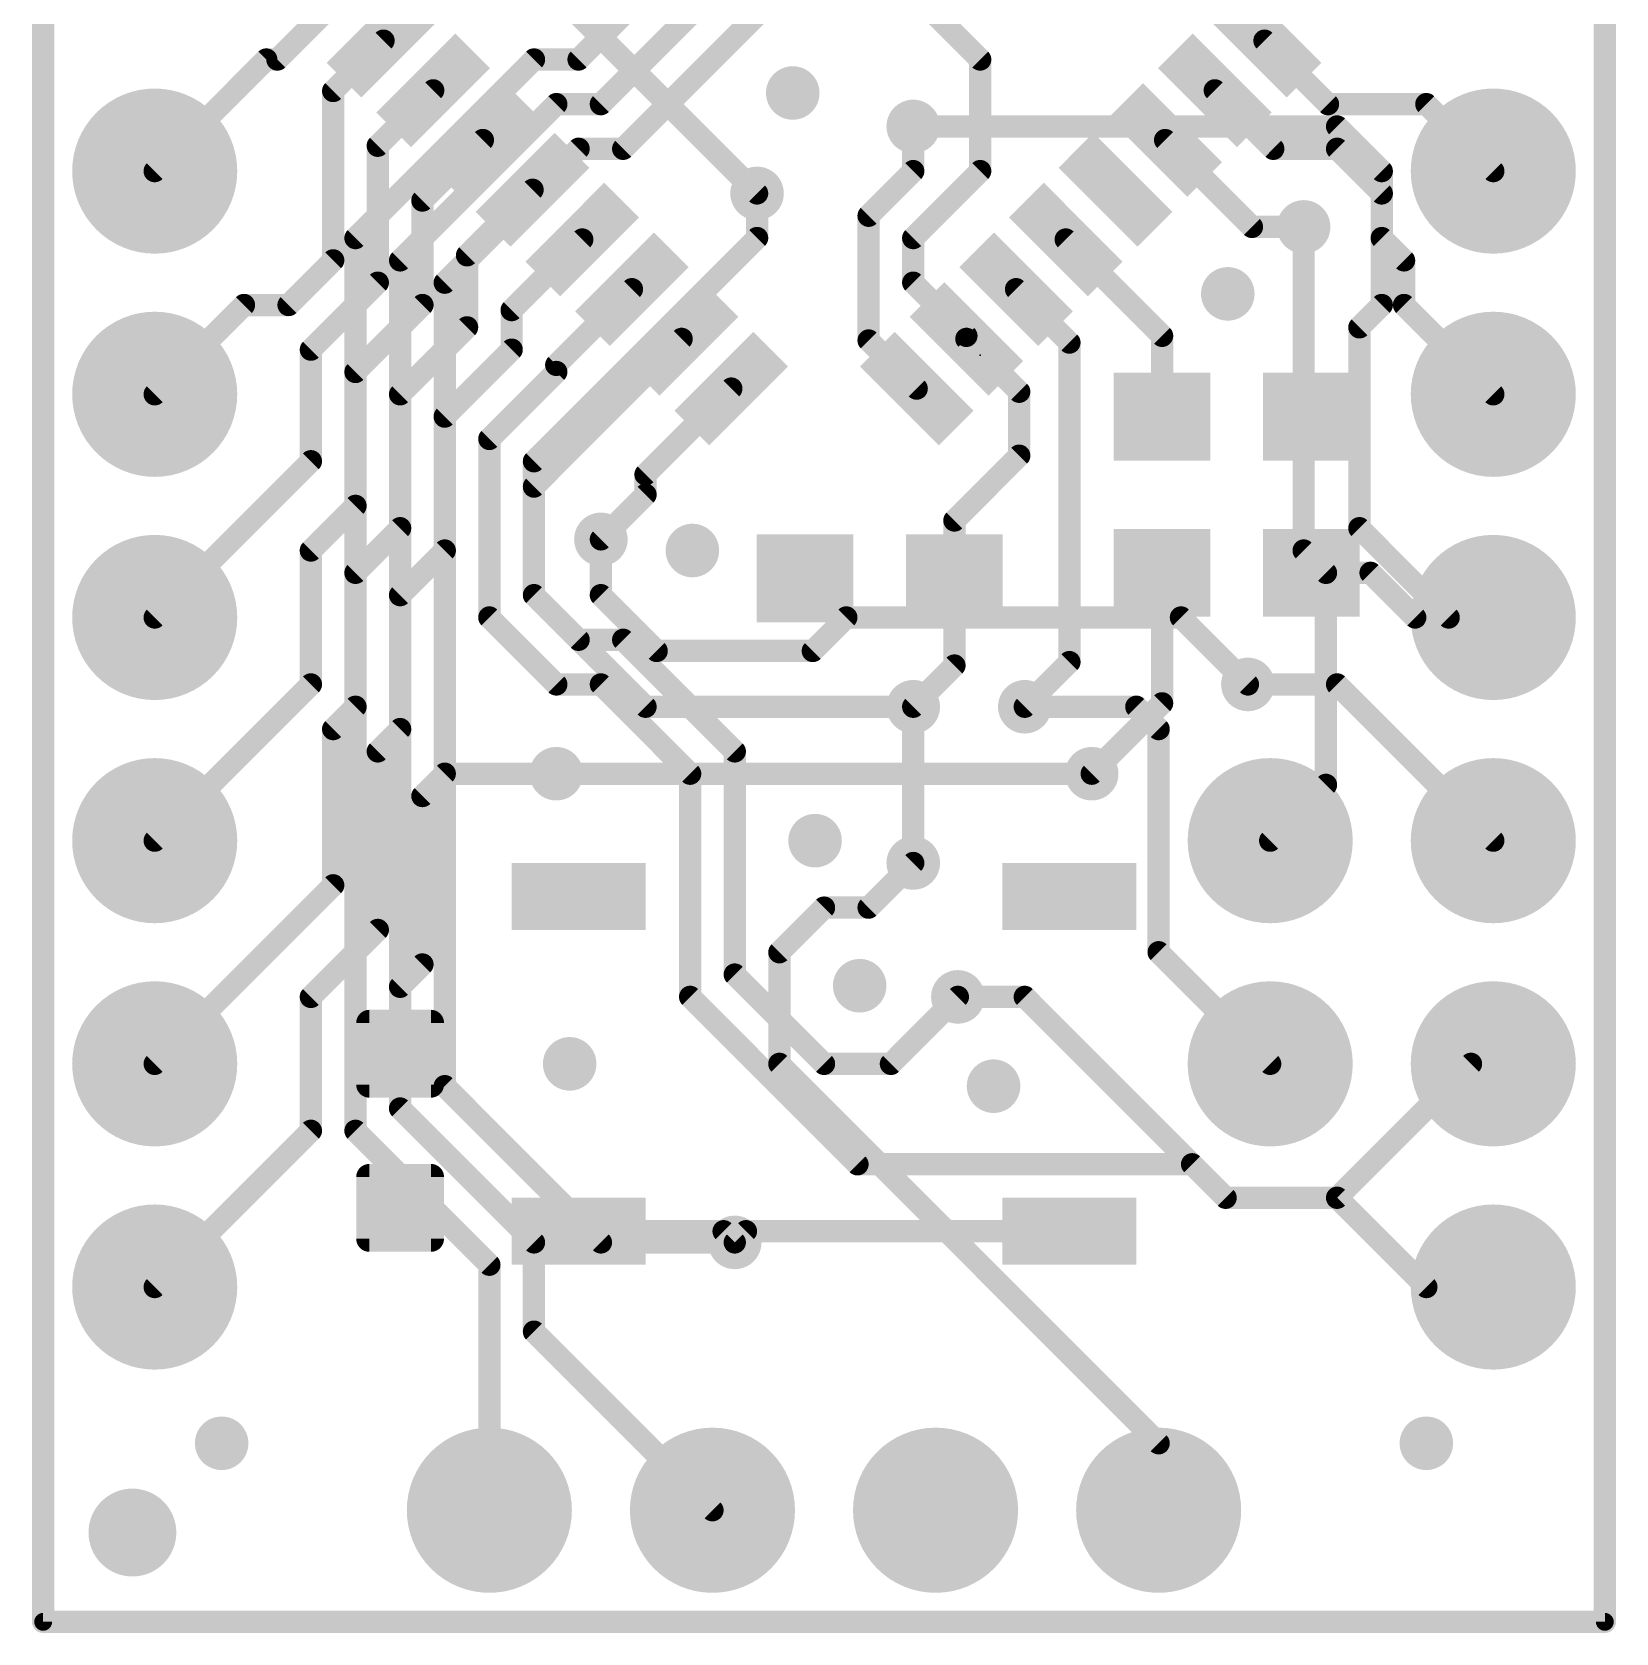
# Model space of a CAD drawing. Extents: x -0.1 to 17.9, y -0.1 to 66.1.
# Drawn here: x -0.13 to 17.91, y -0.13 to 18.09 of the extents above; entities that cross this region are included whole.
import ezdxf

# ---------------------------------------------------------------- set-up
doc = ezdxf.new("R2010")
doc.units = 0
for name, color, linetype in [('1', 12, 'CONTINUOUS'), ('16', 132, 'CONTINUOUS'), ('17', 110, 'CONTINUOUS'), ('18', 110, 'CONTINUOUS'), ('20', 53, 'CONTINUOUS'), ('24', 53, 'CONTINUOUS')]:
    doc.layers.add(name, color=color, linetype=linetype)

# ---------------------------------------------------------------- blocks, each defined once
blk = doc.blocks.new('RECT')
blk.add_solid([(-0.5, -0.5), (0.5, -0.5), (-0.5, 0.5), (0.5, 0.5)])
blk = doc.blocks.new('RECT160000X160000R30')
at = {"const_width": 0.15}
blk.add_lwpolyline([(0.425, -0.35), (0.425, 0.35, 0.4142), (0.35, 0.425), (-0.35, 0.425, 0.4142), (-0.425, 0.35), (-0.425, -0.35, 0.4142), (-0.35, -0.425), (0.35, -0.425, 0.4142)], format="xyb", close=True, dxfattribs=at)
blk.add_solid([(-0.3754, -0.3754), (0.3754, -0.3754), (-0.3754, 0.3754), (0.3754, 0.3754)])
blk = doc.blocks.new('PIE')
at = {"const_width": 0.5}
blk.add_lwpolyline([(0, -0.25, 1), (0, 0.25, 1), (0, -0.25)], format="xyb", dxfattribs=at)
blk = doc.blocks.new('ROUNDP')
at = {"const_width": 0.5}
blk.add_lwpolyline([(0, -0.25, 1), (0, 0.25, 1), (0, -0.25)], format="xyb", dxfattribs=at)
blk = doc.blocks.new('ROUNDV')
at = {"const_width": 0.5}
blk.add_lwpolyline([(0, -0.25, 1), (0, 0.25, 1), (0, -0.25)], format="xyb", dxfattribs=at)

msp = doc.modelspace()

# ---------------------------------------------------------------- linework, layer by layer
at = {"layer": '1', "const_width": 0.254}
for points in [[(17.78, 53.213), (17.78, 0)], [(0, 0), (0, 31.496)], [(9.144, 19.304), (10.668, 17.78)], [(8.128, 16.256), (5.588, 18.796)], [(3.302, 17.4218), (3.8748, 17.9946)], [(13.9052, 17.9946), (14.6278, 17.272)], [(10.668, 17.78), (10.668, 16.51)], [(3.302, 15.494), (3.302, 17.4218)], [(3.81, 16.7984), (4.4405, 17.4289)], [(13.3395, 17.4289), (14.0044, 16.764)], [(14.6278, 17.272), (15.748, 17.272)], [(16.51, 16.51), (15.748, 17.272)], [(9.906, 16.51), (9.906, 17.018)], [(4.318, 16.1751), (5.0061, 16.8632)], [(12.7739, 16.8632), (13.7621, 15.875)], [(3.81, 15.24), (3.81, 16.7984)], [(14.0044, 16.764), (14.732, 16.764)], [(14.732, 16.764), (15.24, 16.256)], [(9.398, 16.002), (9.906, 16.51)], [(10.668, 16.51), (9.906, 15.748)], [(4.826, 15.5517), (5.5718, 16.2975)], [(4.318, 14.986), (4.318, 16.1751)], [(15.24, 16.256), (15.24, 15.748)], [(9.398, 14.5822), (9.398, 16.002)], [(5.334, 14.9283), (6.1375, 15.7318)], [(9.906, 15.748), (9.906, 15.24)], [(11.6425, 15.7318), (12.739, 14.6353)], [(13.7621, 15.875), (14.351, 15.875)], [(15.24, 15.748), (15.494, 15.494)], [(4.826, 14.732), (4.826, 15.5517)], [(3.302, 15.494), (2.794, 14.986)], [(15.494, 15.494), (15.494, 14.986)], [(3.81, 15.24), (3.048, 14.478)], [(9.906, 15.24), (10.5111, 14.6349)], [(5.842, 14.3049), (6.7032, 15.1661)], [(6.7032, 15.1661), (6.7032, 15.0852)], [(11.684, 14.5589), (11.0768, 15.1661)], [(1.27, 13.97), (2.286, 14.986)], [(2.794, 14.986), (2.286, 14.986)], [(4.318, 14.986), (3.556, 14.224)], [(5.334, 14.478), (5.334, 14.9283)], [(16.51, 13.97), (15.494, 14.986)], [(4.826, 14.732), (4.064, 13.97)], [(10.5111, 14.6349), (10.5111, 14.6005)], [(12.739, 14.6353), (12.739, 13.716)], [(3.048, 13.208), (3.048, 14.478)], [(5.334, 14.478), (4.572, 13.716)], [(7.2689, 14.6005), (5.588, 12.9196)], [(9.9454, 14.0348), (9.398, 14.5822)], [(10.5111, 14.6005), (11.1125, 13.9991)], [(11.684, 10.922), (11.684, 14.5589)], [(5.842, 14.224), (5.842, 14.3049)], [(3.556, 14.224), (3.556, 12.7)], [(5.08, 13.462), (5.842, 14.224)], [(4.064, 13.97), (4.064, 12.446)], [(7.8346, 14.0348), (6.858, 13.0582)], [(11.1125, 13.9991), (11.1125, 13.2715)], [(4.572, 13.716), (4.572, 12.192)], [(5.08, 13.462), (5.08, 11.43)], [(1.27, 11.43), (3.048, 13.208)], [(11.1125, 13.2715), (10.375, 12.534)], [(6.858, 13.0582), (6.858, 12.827)], [(5.588, 12.9196), (5.588, 11.684)], [(6.858, 12.827), (6.35, 12.319)], [(3.556, 12.7), (3.048, 12.192)], [(4.064, 12.446), (3.556, 11.938)], [(10.375, 12.534), (10.375, 11.8745)], [(3.048, 10.668), (3.048, 12.192)], [(4.572, 12.192), (4.064, 11.684)], [(3.556, 11.938), (3.556, 10.414)], [(12.739, 11.938), (12.739, 10.453)], [(14.439, 11.938), (15.113, 11.938)], [(15.113, 11.938), (15.621, 11.43)], [(10.375, 11.8745), (10.375, 10.883)], [(4.064, 11.684), (4.064, 10.16)], [(5.588, 11.684), (6.096, 11.176)], [(5.08, 11.43), (5.842, 10.668)], [(15.621, 11.43), (16.51, 11.43)], [(6.096, 11.176), (6.604, 11.176)], [(6.604, 11.176), (7.874, 9.906)], [(10.375, 10.883), (9.906, 10.414)], [(11.176, 10.414), (11.684, 10.922)], [(1.27, 8.89), (3.048, 10.668)], [(5.842, 10.668), (6.35, 10.668)], [(6.35, 10.668), (7.366, 9.652)], [(14.732, 10.668), (13.716, 10.668)], [(16.51, 8.89), (14.732, 10.668)], [(12.739, 10.453), (11.938, 9.652)], [(3.556, 10.414), (3.302, 10.16)], [(9.906, 8.636), (9.906, 10.414)], [(3.302, 8.382), (3.302, 10.16)], [(4.064, 10.16), (3.81, 9.906)], [(3.81, 9.906), (3.81, 7.874)], [(7.874, 9.906), (7.874, 7.366)], [(4.572, 9.652), (4.318, 9.398)], [(5.842, 9.652), (4.572, 9.652)], [(7.366, 9.652), (7.366, 7.112)], [(4.318, 9.398), (4.318, 7.481)], [(1.27, 6.35), (3.302, 8.382)], [(3.81, 7.874), (3.048, 7.112)], [(4.318, 7.481), (4.064, 7.227)], [(7.874, 7.366), (8.89, 6.35)], [(4.064, 7.227), (4.064, 6.465)], [(3.048, 5.588), (3.048, 7.112)], [(7.366, 7.112), (9.271, 5.207)], [(9.652, 6.35), (10.414, 7.112)], [(8.89, 6.35), (9.652, 6.35)], [(1.27, 3.81), (3.048, 5.588)], [(9.271, 5.207), (13.081, 5.207)], [(13.081, 5.207), (13.462, 4.826)], [(13.462, 4.826), (14.732, 4.826)], [(14.732, 4.826), (15.748, 3.81)], [(7.747, 4.445), (6.096, 4.445)], [(7.874, 4.318), (7.747, 4.445)], [(8.001, 4.445), (7.874, 4.318)], [(11.684, 4.445), (8.001, 4.445)], [(15.748, 3.81), (16.51, 3.81)], [(17.78, 0), (0, 0)]]:
    msp.add_lwpolyline(points, dxfattribs=at)
at = {"layer": '1', "const_width": 0.127}
for points in [[(3.9197, 17.9497, 1), (3.8299, 18.0395)], [(13.9501, 18.0395, 1), (13.8603, 17.9497)], [(10.7315, 17.78, 1), (10.6045, 17.78)], [(10.6231, 17.7351, 1), (10.7129, 17.8249)], [(3.3655, 17.4218, 1), (3.2385, 17.4218)], [(3.2571, 17.4667, 1), (3.3469, 17.3769)], [(4.4854, 17.384, 1), (4.3956, 17.4738)], [(13.3844, 17.4738, 1), (13.2946, 17.384)], [(14.6278, 17.3355, 1), (14.6278, 17.2085)], [(14.5829, 17.2271, 1), (14.6727, 17.3169)], [(15.7929, 17.3169, 1), (15.7031, 17.2271)], [(15.748, 17.2085, 1), (15.748, 17.3355)], [(9.9695, 17.018, 1), (9.8425, 17.018)], [(5.051, 16.8183, 1), (4.9612, 16.9081)], [(12.8188, 16.9081, 1), (12.729, 16.8183)], [(3.8735, 16.7984, 1), (3.7465, 16.7984)], [(3.7651, 16.8433, 1), (3.8549, 16.7535)], [(14.0044, 16.8275, 1), (14.0044, 16.7005)], [(13.9595, 16.7191, 1), (14.0493, 16.8089)], [(14.7769, 16.8089, 1), (14.6871, 16.7191)], [(14.732, 16.7005, 1), (14.732, 16.8275)], [(9.9509, 16.4651, 1), (9.8611, 16.5549)], [(10.7129, 16.4651, 1), (10.6231, 16.5549)], [(16.4651, 16.4651, 1), (16.5549, 16.5549)], [(5.6167, 16.2526, 1), (5.5269, 16.3424)], [(9.8425, 16.51, 1), (9.9695, 16.51)], [(10.6045, 16.51, 1), (10.7315, 16.51)], [(4.3815, 16.1751, 1), (4.2545, 16.1751)], [(4.2731, 16.22, 1), (4.3629, 16.1302)], [(8.0831, 16.2111, 1), (8.1729, 16.3009)], [(15.3035, 16.256, 1), (15.1765, 16.256)], [(15.1951, 16.2111, 1), (15.2849, 16.3009)], [(9.4615, 16.002, 1), (9.3345, 16.002)], [(9.3531, 16.0469, 1), (9.4429, 15.9571)], [(6.1824, 15.6869, 1), (6.0926, 15.7767)], [(9.9695, 15.748, 1), (9.8425, 15.748)], [(9.8611, 15.7929, 1), (9.9509, 15.7031)], [(11.6874, 15.7767, 1), (11.5976, 15.6869)], [(13.7621, 15.9385, 1), (13.7621, 15.8115)], [(13.7172, 15.8301, 1), (13.807, 15.9199)], [(14.351, 15.8115, 1), (14.351, 15.9385)], [(15.2849, 15.7929, 1), (15.1951, 15.7031)], [(4.8895, 15.5517, 1), (4.7625, 15.5517)], [(15.1765, 15.748, 1), (15.3035, 15.748)], [(3.2385, 15.494, 1), (3.3655, 15.494)], [(3.3469, 15.4491, 1), (3.2571, 15.5389)], [(4.7811, 15.5966, 1), (4.8709, 15.5068)], [(15.5575, 15.494, 1), (15.4305, 15.494)], [(15.4491, 15.4491, 1), (15.5389, 15.5389)], [(3.8549, 15.1951, 1), (3.7651, 15.2849)], [(9.9509, 15.2849, 1), (9.8611, 15.1951)], [(3.7465, 15.24, 1), (3.8735, 15.24)], [(6.7667, 15.1661, 1), (6.6397, 15.1661)], [(6.6397, 15.0852, 1), (6.7667, 15.0852)], [(6.7481, 15.1212, 1), (6.6583, 15.211)], [(9.8425, 15.24, 1), (9.9695, 15.24)], [(11.1217, 15.211, 1), (11.0319, 15.1212)], [(2.286, 15.0495, 1), (2.286, 14.9225)], [(2.3309, 14.9411, 1), (2.2411, 15.0309)], [(2.7491, 15.0309, 1), (2.8389, 14.9411)], [(2.794, 14.9225, 1), (2.794, 15.0495)], [(4.2545, 14.986, 1), (4.3815, 14.986)], [(4.3629, 14.9411, 1), (4.2731, 15.0309)], [(5.3975, 14.9283, 1), (5.2705, 14.9283)], [(5.2891, 14.9732, 1), (5.3789, 14.8834)], [(15.5389, 15.0309, 1), (15.4491, 14.9411)], [(15.4305, 14.986, 1), (15.5575, 14.986)], [(4.7625, 14.732, 1), (4.8895, 14.732)], [(4.8709, 14.6871, 1), (4.7811, 14.7769)], [(10.5746, 14.6349, 1), (10.4476, 14.6349)], [(12.8025, 14.6353, 1), (12.6755, 14.6353)], [(3.1115, 14.478, 1), (2.9845, 14.478)], [(3.0031, 14.5229, 1), (3.0929, 14.4331)], [(5.3789, 14.4331, 1), (5.2891, 14.5229)], [(7.3138, 14.5556, 1), (7.224, 14.6454)], [(9.4429, 14.6271, 1), (9.3531, 14.5373)], [(9.3345, 14.5822, 1), (9.4615, 14.5822)], [(10.556, 14.6454, 1), (10.4662, 14.5556)], [(10.4476, 14.6005, 1), (10.5746, 14.6005)], [(10.4662, 14.59, 1), (10.556, 14.6798)], [(11.7475, 14.5589, 1), (11.6205, 14.5589)], [(11.6391, 14.514, 1), (11.7289, 14.6038)], [(12.6941, 14.5904, 1), (12.7839, 14.6802)], [(5.2705, 14.478, 1), (5.3975, 14.478)], [(5.9055, 14.3049, 1), (5.7785, 14.3049)], [(5.7971, 14.3498, 1), (5.8869, 14.26)], [(3.6195, 14.224, 1), (3.4925, 14.224)], [(3.5111, 14.2689, 1), (3.6009, 14.1791)], [(5.7785, 14.224, 1), (5.9055, 14.224)], [(5.8869, 14.1791, 1), (5.7971, 14.2689)], [(1.2251, 14.0149, 1), (1.3149, 13.9251)], [(4.1275, 13.97, 1), (4.0005, 13.97)], [(4.0191, 14.0149, 1), (4.1089, 13.9251)], [(7.8795, 13.9899, 1), (7.7897, 14.0797)], [(9.9005, 13.9899, 1), (9.9903, 14.0797)], [(11.176, 13.9991, 1), (11.049, 13.9991)], [(11.0676, 13.9542, 1), (11.1574, 14.044)], [(16.4651, 13.9251, 1), (16.5549, 14.0149)], [(4.6355, 13.716, 1), (4.5085, 13.716)], [(4.5271, 13.7609, 1), (4.6169, 13.6711)], [(12.6755, 13.716, 1), (12.8025, 13.716)], [(5.1435, 13.462, 1), (5.0165, 13.462)], [(5.0351, 13.5069, 1), (5.1249, 13.4171)], [(3.0929, 13.1631, 1), (3.0031, 13.2529)], [(11.049, 13.2715, 1), (11.176, 13.2715)], [(11.1574, 13.2266, 1), (11.0676, 13.3164)], [(2.9845, 13.208, 1), (3.1115, 13.208)], [(6.9215, 13.0582, 1), (6.7945, 13.0582)], [(6.8131, 13.1031, 1), (6.9029, 13.0133)], [(5.6515, 12.9196, 1), (5.5245, 12.9196)], [(5.5431, 12.9645, 1), (5.6329, 12.8747)], [(6.9029, 12.7821, 1), (6.8131, 12.8719)], [(3.4925, 12.7, 1), (3.6195, 12.7)], [(3.6009, 12.6551, 1), (3.5111, 12.7449)], [(6.7945, 12.827, 1), (6.9215, 12.827)], [(4.1089, 12.4011, 1), (4.0191, 12.4909)], [(10.4385, 12.534, 1), (10.3115, 12.534)], [(10.3301, 12.5789, 1), (10.4199, 12.4891)], [(4.0005, 12.446, 1), (4.1275, 12.446)], [(6.3051, 12.3639, 1), (6.3949, 12.2741)], [(3.1115, 12.192, 1), (2.9845, 12.192)], [(3.0031, 12.2369, 1), (3.0929, 12.1471)], [(4.5085, 12.192, 1), (4.6355, 12.192)], [(4.6169, 12.1471, 1), (4.5271, 12.2369)], [(3.6195, 11.938, 1), (3.4925, 11.938)], [(3.5111, 11.9829, 1), (3.6009, 11.8931)], [(12.8025, 11.938, 1), (12.6755, 11.938)], [(14.439, 12.0015, 1), (14.439, 11.8745)], [(15.1579, 11.9829, 1), (15.0681, 11.8931)], [(15.113, 11.8745, 1), (15.113, 12.0015)], [(10.4385, 11.8745, 1), (10.3115, 11.8745)], [(10.3115, 11.8745, 1), (10.4385, 11.8745)], [(4.1275, 11.684, 1), (4.0005, 11.684)], [(4.0191, 11.7289, 1), (4.1089, 11.6391)], [(5.6329, 11.7289, 1), (5.5431, 11.6391)], [(5.5245, 11.684, 1), (5.6515, 11.684)], [(1.2251, 11.4749, 1), (1.3149, 11.3851)], [(5.1249, 11.4749, 1), (5.0351, 11.3851)], [(5.0165, 11.43, 1), (5.1435, 11.43)], [(15.621, 11.4935, 1), (15.621, 11.3665)], [(15.5761, 11.3851, 1), (15.6659, 11.4749)], [(16.51, 11.3665, 1), (16.51, 11.4935)], [(6.096, 11.2395, 1), (6.096, 11.1125)], [(6.6489, 11.2209, 1), (6.5591, 11.1311)], [(6.604, 11.1125, 1), (6.604, 11.2395)], [(6.0511, 11.1311, 1), (6.1409, 11.2209)], [(10.3115, 10.883, 1), (10.4385, 10.883)], [(10.4199, 10.8381, 1), (10.3301, 10.9279)], [(11.6205, 10.922, 1), (11.7475, 10.922)], [(11.7289, 10.8771, 1), (11.6391, 10.9669)], [(3.0929, 10.6231, 1), (3.0031, 10.7129)], [(5.842, 10.7315, 1), (5.842, 10.6045)], [(5.7971, 10.6231, 1), (5.8869, 10.7129)], [(6.3949, 10.7129, 1), (6.3051, 10.6231)], [(6.35, 10.6045, 1), (6.35, 10.7315)], [(13.716, 10.7315, 1), (13.716, 10.6045)], [(14.7769, 10.7129, 1), (14.6871, 10.6231)], [(14.732, 10.6045, 1), (14.732, 10.7315)], [(2.9845, 10.668, 1), (3.1115, 10.668)], [(12.7839, 10.4081, 1), (12.6941, 10.4979)], [(3.4925, 10.414, 1), (3.6195, 10.414)], [(3.6009, 10.3691, 1), (3.5111, 10.4589)], [(9.9695, 10.414, 1), (9.8425, 10.414)], [(9.8611, 10.4589, 1), (9.9509, 10.3691)], [(11.1311, 10.4589, 1), (11.2209, 10.3691)], [(12.6755, 10.453, 1), (12.8025, 10.453)], [(3.3655, 10.16, 1), (3.2385, 10.16)], [(3.2571, 10.2049, 1), (3.3469, 10.1151)], [(4.0005, 10.16, 1), (4.1275, 10.16)], [(4.1089, 10.1151, 1), (4.0191, 10.2049)], [(3.8735, 9.906, 1), (3.7465, 9.906)], [(7.9375, 9.906, 1), (7.8105, 9.906)], [(3.7651, 9.9509, 1), (3.8549, 9.8611)], [(7.8291, 9.8611, 1), (7.9189, 9.9509)], [(4.572, 9.7155, 1), (4.572, 9.5885)], [(4.6169, 9.6071, 1), (4.5271, 9.6969)], [(5.842, 9.5885, 1), (5.842, 9.7155)], [(7.4295, 9.652, 1), (7.3025, 9.652)], [(7.3211, 9.6071, 1), (7.4109, 9.6969)], [(11.8931, 9.6969, 1), (11.9829, 9.6071)], [(4.3815, 9.398, 1), (4.2545, 9.398)], [(4.2731, 9.4429, 1), (4.3629, 9.3531)], [(1.2251, 8.9349, 1), (1.3149, 8.8451)], [(16.4651, 8.8451, 1), (16.5549, 8.9349)], [(9.8425, 8.636, 1), (9.9695, 8.636)], [(3.2385, 8.382, 1), (3.3655, 8.382)], [(3.3469, 8.3371, 1), (3.2571, 8.4269)], [(3.7465, 7.874, 1), (3.8735, 7.874)], [(3.8549, 7.8291, 1), (3.7651, 7.9189)], [(4.2545, 7.481, 1), (4.3815, 7.481)], [(4.3629, 7.4361, 1), (4.2731, 7.5259)], [(7.9189, 7.4109, 1), (7.8291, 7.3211)], [(4.1275, 7.227, 1), (4.0005, 7.227)], [(4.0191, 7.2719, 1), (4.1089, 7.1821)], [(7.8105, 7.366, 1), (7.9375, 7.366)], [(3.1115, 7.112, 1), (2.9845, 7.112)], [(3.0031, 7.1569, 1), (3.0929, 7.0671)], [(7.4109, 7.1569, 1), (7.3211, 7.0671)], [(7.3025, 7.112, 1), (7.4295, 7.112)], [(10.4589, 7.0671, 1), (10.3691, 7.1569)], [(1.2251, 6.3949, 1), (1.3149, 6.3051)], [(4.0005, 6.465, 1), (4.1275, 6.465)], [(8.89, 6.4135, 1), (8.89, 6.2865)], [(8.8451, 6.3051, 1), (8.9349, 6.3949)], [(9.6071, 6.3949, 1), (9.6969, 6.3051)], [(9.652, 6.2865, 1), (9.652, 6.4135)], [(2.9845, 5.588, 1), (3.1115, 5.588)], [(3.0929, 5.5431, 1), (3.0031, 5.6329)], [(9.271, 5.2705, 1), (9.271, 5.1435)], [(9.2261, 5.1621, 1), (9.3159, 5.2519)], [(13.1259, 5.2519, 1), (13.0361, 5.1621)], [(13.081, 5.1435, 1), (13.081, 5.2705)], [(13.462, 4.8895, 1), (13.462, 4.7625)], [(13.4171, 4.7811, 1), (13.5069, 4.8709)], [(14.7769, 4.8709, 1), (14.6871, 4.7811)], [(14.732, 4.7625, 1), (14.732, 4.8895)], [(6.096, 4.5085, 1), (6.096, 4.3815)], [(7.7919, 4.4899, 1), (7.7021, 4.4001)], [(7.747, 4.3815, 1), (7.747, 4.5085)], [(8.001, 4.5085, 1), (8.001, 4.3815)], [(8.0459, 4.4001, 1), (7.9561, 4.4899)], [(11.684, 4.3815, 1), (11.684, 4.5085)], [(7.8291, 4.3629, 1), (7.9189, 4.2731)], [(7.8291, 4.2731, 1), (7.9189, 4.3629)], [(1.2251, 3.8549, 1), (1.3149, 3.7651)], [(15.748, 3.8735, 1), (15.748, 3.7465)], [(15.7031, 3.7651, 1), (15.7929, 3.8549)], [(16.51, 3.7465, 1), (16.51, 3.8735)], [(0, 0.0635, 1), (0, -0.0635)], [(-0.0635, 0, 1), (0.0635, 0)], [(17.7165, 0, 1), (17.8435, 0)], [(17.78, -0.0635, 1), (17.78, 0.0635)]]:
    msp.add_lwpolyline(points, format="xyb", dxfattribs=at)
at = {"layer": '16', "const_width": 0.254}
for points in [[(17.78, 49.53), (17.78, 0)], [(0, 0), (0, 31.496)], [(6.096, 21.209), (2.667, 17.78)], [(7.62, 19.304), (6.096, 17.78)], [(7.874, 18.796), (6.35, 17.272)], [(8.128, 18.288), (6.604, 16.764)], [(2.54, 17.78), (1.27, 16.51)], [(2.667, 17.78), (2.54, 17.78)], [(5.588, 17.78), (3.556, 15.748)], [(6.096, 17.78), (5.588, 17.78)], [(5.842, 17.272), (4.064, 15.494)], [(6.35, 17.272), (5.842, 17.272)], [(14.732, 17.018), (9.906, 17.018)], [(14.732, 17.018), (15.24, 16.51)], [(6.096, 16.764), (4.572, 15.24)], [(6.604, 16.764), (6.096, 16.764)], [(15.24, 16.51), (15.24, 14.986)], [(8.128, 15.748), (8.128, 16.256)], [(3.556, 15.748), (3.556, 5.588)], [(5.588, 13.208), (8.128, 15.748)], [(14.351, 15.875), (14.351, 12.192)], [(4.064, 15.494), (4.064, 5.842)], [(4.572, 15.24), (4.572, 6.096)], [(15.24, 14.986), (14.986, 14.732)], [(14.986, 14.732), (14.986, 12.446)], [(5.588, 11.684), (5.588, 13.208)], [(14.986, 12.446), (16.002, 11.43)], [(6.35, 11.684), (6.35, 12.319)], [(14.351, 12.192), (14.605, 11.938)], [(14.605, 11.938), (14.605, 9.525)], [(6.858, 10.414), (5.588, 11.684)], [(6.985, 11.049), (6.35, 11.684)], [(9.144, 11.43), (8.763, 11.049)], [(12.954, 11.43), (9.144, 11.43)], [(13.716, 10.668), (12.954, 11.43)], [(16.002, 11.43), (16.51, 11.43)], [(8.763, 11.049), (6.985, 11.049)], [(9.906, 10.414), (6.858, 10.414)], [(12.446, 10.414), (11.176, 10.414)], [(12.7, 10.16), (12.446, 10.414)], [(12.7, 7.62), (12.7, 10.16)], [(11.938, 9.652), (5.842, 9.652)], [(13.97, 8.89), (14.605, 9.525)], [(9.398, 8.128), (9.906, 8.636)], [(8.382, 7.62), (8.89, 8.128)], [(8.89, 8.128), (9.398, 8.128)], [(8.382, 6.35), (8.382, 7.62)], [(12.7, 7.62), (13.97, 6.35)], [(10.414, 7.112), (11.176, 7.112)], [(11.176, 7.112), (13.462, 4.826)], [(12.7, 2.032), (8.382, 6.35)], [(14.732, 4.826), (16.256, 6.35)], [(16.256, 6.35), (16.51, 6.35)], [(4.572, 6.096), (6.35, 4.318)], [(4.064, 5.842), (5.588, 4.318)], [(3.556, 5.588), (5.08, 4.064)], [(13.462, 4.826), (14.732, 4.826)], [(5.588, 4.318), (5.588, 3.302)], [(6.35, 4.318), (7.874, 4.318)], [(5.08, 4.064), (5.08, 1.27)], [(5.588, 3.302), (7.62, 1.27)], [(12.7, 2.032), (12.7, 1.27)], [(17.78, 0), (0, 0)]]:
    msp.add_lwpolyline(points, dxfattribs=at)
at = {"layer": '16', "const_width": 0.127}
for points in [[(2.54, 17.8435, 1), (2.54, 17.7165)], [(2.5849, 17.7351, 1), (2.4951, 17.8249)], [(2.6221, 17.8249, 1), (2.7119, 17.7351)], [(2.667, 17.7165, 1), (2.667, 17.8435)], [(5.588, 17.8435, 1), (5.588, 17.7165)], [(5.6329, 17.7351, 1), (5.5431, 17.8249)], [(6.0511, 17.8249, 1), (6.1409, 17.7351)], [(6.096, 17.7165, 1), (6.096, 17.8435)], [(5.842, 17.3355, 1), (5.842, 17.2085)], [(5.8869, 17.2271, 1), (5.7971, 17.3169)], [(6.3051, 17.3169, 1), (6.3949, 17.2271)], [(6.35, 17.2085, 1), (6.35, 17.3355)], [(9.906, 17.0815, 1), (9.906, 16.9545)], [(14.7769, 17.0629, 1), (14.6871, 16.9731)], [(14.732, 16.9545, 1), (14.732, 17.0815)], [(6.096, 16.8275, 1), (6.096, 16.7005)], [(6.1409, 16.7191, 1), (6.0511, 16.8089)], [(6.5591, 16.8089, 1), (6.6489, 16.7191)], [(6.604, 16.7005, 1), (6.604, 16.8275)], [(1.2251, 16.5549, 1), (1.3149, 16.4651)], [(15.3035, 16.51, 1), (15.1765, 16.51)], [(15.1951, 16.4651, 1), (15.2849, 16.5549)], [(8.1915, 16.256, 1), (8.0645, 16.256)], [(3.6195, 15.748, 1), (3.4925, 15.748)], [(3.5111, 15.7929, 1), (3.6009, 15.7031)], [(8.1729, 15.7031, 1), (8.0831, 15.7929)], [(14.4145, 15.875, 1), (14.2875, 15.875)], [(8.0645, 15.748, 1), (8.1915, 15.748)], [(4.1275, 15.494, 1), (4.0005, 15.494)], [(4.0191, 15.5389, 1), (4.1089, 15.4491)], [(4.6355, 15.24, 1), (4.5085, 15.24)], [(4.5271, 15.2849, 1), (4.6169, 15.1951)], [(15.1765, 14.986, 1), (15.3035, 14.986)], [(15.2849, 14.9411, 1), (15.1951, 15.0309)], [(15.0495, 14.732, 1), (14.9225, 14.732)], [(14.9411, 14.7769, 1), (15.0309, 14.6871)], [(5.6515, 13.208, 1), (5.5245, 13.208)], [(5.5431, 13.2529, 1), (5.6329, 13.1631)], [(15.0309, 12.4909, 1), (14.9411, 12.4011)], [(6.4135, 12.319, 1), (6.2865, 12.319)], [(14.9225, 12.446, 1), (15.0495, 12.446)], [(14.3959, 12.2369, 1), (14.3061, 12.1471)], [(14.2875, 12.192, 1), (14.4145, 12.192)], [(14.6685, 11.938, 1), (14.5415, 11.938)], [(14.5601, 11.8931, 1), (14.6499, 11.9829)], [(5.6329, 11.7289, 1), (5.5431, 11.6391)], [(5.5245, 11.684, 1), (5.6515, 11.684)], [(6.3949, 11.7289, 1), (6.3051, 11.6391)], [(6.2865, 11.684, 1), (6.4135, 11.684)], [(9.144, 11.4935, 1), (9.144, 11.3665)], [(9.1889, 11.3851, 1), (9.0991, 11.4749)], [(12.9989, 11.4749, 1), (12.9091, 11.3851)], [(12.954, 11.3665, 1), (12.954, 11.4935)], [(16.002, 11.4935, 1), (16.002, 11.3665)], [(15.9571, 11.3851, 1), (16.0469, 11.4749)], [(16.51, 11.3665, 1), (16.51, 11.4935)], [(6.985, 11.1125, 1), (6.985, 10.9855)], [(6.9401, 11.0041, 1), (7.0299, 11.0939)], [(8.7181, 11.0939, 1), (8.8079, 11.0041)], [(8.763, 10.9855, 1), (8.763, 11.1125)], [(13.6711, 10.6231, 1), (13.7609, 10.7129)], [(6.858, 10.4775, 1), (6.858, 10.3505)], [(6.8131, 10.3691, 1), (6.9029, 10.4589)], [(9.906, 10.3505, 1), (9.906, 10.4775)], [(11.176, 10.4775, 1), (11.176, 10.3505)], [(12.4909, 10.4589, 1), (12.4011, 10.3691)], [(12.446, 10.3505, 1), (12.446, 10.4775)], [(12.7635, 10.16, 1), (12.6365, 10.16)], [(12.6551, 10.1151, 1), (12.7449, 10.2049)], [(5.842, 9.7155, 1), (5.842, 9.5885)], [(11.938, 9.5885, 1), (11.938, 9.7155)], [(14.5415, 9.525, 1), (14.6685, 9.525)], [(14.6499, 9.4801, 1), (14.5601, 9.5699)], [(13.9251, 8.9349, 1), (14.0149, 8.8451)], [(9.9509, 8.5911, 1), (9.8611, 8.6809)], [(8.89, 8.1915, 1), (8.89, 8.0645)], [(8.9349, 8.0831, 1), (8.8451, 8.1729)], [(9.3531, 8.1729, 1), (9.4429, 8.0831)], [(9.398, 8.0645, 1), (9.398, 8.1915)], [(8.4455, 7.62, 1), (8.3185, 7.62)], [(8.3371, 7.6649, 1), (8.4269, 7.5751)], [(12.7449, 7.6649, 1), (12.6551, 7.5751)], [(12.6365, 7.62, 1), (12.7635, 7.62)], [(10.414, 7.1755, 1), (10.414, 7.0485)], [(11.2209, 7.1569, 1), (11.1311, 7.0671)], [(11.176, 7.0485, 1), (11.176, 7.1755)], [(8.4269, 6.3949, 1), (8.3371, 6.3051)], [(8.3185, 6.35, 1), (8.4455, 6.35)], [(13.9251, 6.3051, 1), (14.0149, 6.3949)], [(16.256, 6.4135, 1), (16.256, 6.2865)], [(16.3009, 6.3051, 1), (16.2111, 6.3949)], [(16.51, 6.2865, 1), (16.51, 6.4135)], [(4.6169, 6.1409, 1), (4.5271, 6.0511)], [(4.5085, 6.096, 1), (4.6355, 6.096)], [(4.1089, 5.8869, 1), (4.0191, 5.7971)], [(4.0005, 5.842, 1), (4.1275, 5.842)], [(3.6009, 5.6329, 1), (3.5111, 5.5431)], [(3.4925, 5.588, 1), (3.6195, 5.588)], [(13.462, 4.8895, 1), (13.462, 4.7625)], [(13.4171, 4.7811, 1), (13.5069, 4.8709)], [(14.6871, 4.8709, 1), (14.7769, 4.7811)], [(14.732, 4.7625, 1), (14.732, 4.8895)], [(5.6515, 4.318, 1), (5.5245, 4.318)], [(5.5431, 4.2731, 1), (5.6329, 4.3629)], [(6.35, 4.3815, 1), (6.35, 4.2545)], [(6.3051, 4.2731, 1), (6.3949, 4.3629)], [(7.874, 4.2545, 1), (7.874, 4.3815)], [(5.1435, 4.064, 1), (5.0165, 4.064)], [(5.0351, 4.0191, 1), (5.1249, 4.1089)], [(5.6329, 3.3469, 1), (5.5431, 3.2571)], [(5.5245, 3.302, 1), (5.6515, 3.302)], [(12.7635, 2.032, 1), (12.6365, 2.032)], [(12.6551, 1.9871, 1), (12.7449, 2.0769)], [(5.0165, 1.27, 1), (5.1435, 1.27)], [(7.5751, 1.2251, 1), (7.6649, 1.3149)], [(12.6365, 1.27, 1), (12.7635, 1.27)], [(0, 0.0635, 1), (0, -0.0635)], [(-0.0635, 0, 1), (0.0635, 0)], [(17.7165, 0, 1), (17.8435, 0)], [(17.78, -0.0635, 1), (17.78, 0.0635)]]:
    msp.add_lwpolyline(points, format="xyb", dxfattribs=at)
at = {"layer": '20', "const_width": 0.2032}
for points in [[(0, 0), (0, 53.213)], [(17.78, 0), (17.78, 53.213)], [(0, 0), (17.78, 0)]]:
    msp.add_lwpolyline(points, dxfattribs=at)
at = {"layer": '20', "const_width": 0.1016}
for points in [[(0, 0.0508, 1), (0, -0.0508)], [(-0.0508, 0, 1), (0.0508, 0)], [(17.7292, 0, 1), (17.8308, 0)], [(17.78, -0.0508, 1), (17.78, 0.0508)]]:
    msp.add_lwpolyline(points, format="xyb", dxfattribs=at)
at = {"layer": '24'}
msp.add_point((10.668, 14.4145), dxfattribs=at)

# ---------------------------------------------------------------- block references
at = {"layer": '1'}
for p, xscale, yscale, rotation in [((3.8748, 17.9946), 0.5588, 1.27, 315), ((13.9052, 17.9946), 1.27, 0.5588, 315), ((4.4405, 17.4289), 0.5588, 1.27, 315), ((13.3395, 17.4289), 1.27, 0.5588, 315), ((5.0061, 16.8632), 0.5588, 1.27, 315), ((12.7739, 16.8632), 1.27, 0.5588, 315), ((5.5718, 16.2975), 0.5588, 1.27, 315), ((12.2082, 16.2975), 1.27, 0.5588, 315), ((6.1375, 15.7318), 0.5588, 1.27, 315), ((11.6425, 15.7318), 1.27, 0.5588, 315), ((6.7032, 15.1661), 0.5588, 1.27, 315), ((11.0768, 15.1661), 1.27, 0.5588, 315), ((7.2689, 14.6005), 0.5588, 1.27, 315), ((10.5111, 14.6005), 1.27, 0.5588, 315), ((7.8346, 14.0348), 0.5588, 1.27, 315), ((9.9454, 14.0348), 1.27, 0.5588, 315), ((6.096, 8.255), 0.762, 1.524, 90), ((11.684, 8.255), 0.762, 1.524, 90), ((6.096, 4.445), 0.762, 1.524, 90), ((11.684, 4.445), 0.762, 1.524, 90)]:
    msp.add_blockref('RECT', p, dxfattribs=dict(at, xscale=xscale, yscale=yscale, rotation=rotation))
at = {"layer": '1', "xscale": 1.1}
for p in [(12.739, 13.716), (14.439, 13.716), (12.739, 11.938), (14.439, 11.938)]:
    msp.add_blockref('RECT', p, dxfattribs=at)
at = {"layer": '1', "xscale": 1.1, "rotation": 180}
for p in [(8.675, 11.8745), (10.375, 11.8745)]:
    msp.add_blockref('RECT', p, dxfattribs=at)
at = {"layer": '1', "rotation": 180}
for p in [(4.064, 6.465), (4.064, 4.711)]:
    msp.add_blockref('RECT160000X160000R30', p, dxfattribs=at)
at = {"layer": '1'}
msp.add_blockref('PIE', (1.016, 1.016), dxfattribs=at)
at = {"layer": '17', "xscale": 1.8796, "yscale": 1.8796}
for p, rotation in [((1.27, 16.51), 180), ((1.27, 16.51), 180), ((1.27, 13.97), 180), ((1.27, 13.97), 180), ((1.27, 11.43), 180), ((1.27, 11.43), 180), ((1.27, 8.89), 180), ((1.27, 8.89), 180), ((13.97, 8.89), 180), ((13.97, 8.89), 180), ((1.27, 6.35), 180), ((1.27, 6.35), 180), ((13.97, 6.35), 180), ((13.97, 6.35), 180), ((1.27, 3.81), 180), ((1.27, 3.81), 180), ((5.08, 1.27), 270), ((5.08, 1.27), 270), ((7.62, 1.27), 270), ((7.62, 1.27), 270), ((10.16, 1.27), 270), ((10.16, 1.27), 270), ((12.7, 1.27), 270), ((12.7, 1.27), 270)]:
    msp.add_blockref('ROUNDP', p, dxfattribs=dict(at, rotation=rotation))
for p in [(16.51, 16.51), (16.51, 16.51), (16.51, 13.97), (16.51, 13.97), (16.51, 11.43), (16.51, 11.43), (16.51, 8.89), (16.51, 8.89), (16.51, 6.35), (16.51, 6.35), (16.51, 3.81), (16.51, 3.81)]:
    msp.add_blockref('ROUNDP', p, dxfattribs=at)
at = {"layer": '18', "xscale": 0.6096, "yscale": 0.6096}
for p in [(8.5344, 17.399), (8.5344, 17.399), (9.906, 17.018), (9.906, 17.018), (8.128, 16.256), (8.128, 16.256), (14.351, 15.875), (14.351, 15.875), (13.4874, 15.113), (13.4874, 15.113), (6.35, 12.319), (6.35, 12.319), (7.3914, 12.192), (7.3914, 12.192), (13.716, 10.668), (13.716, 10.668), (9.906, 10.414), (9.906, 10.414), (11.176, 10.414), (11.176, 10.414), (5.842, 9.652), (5.842, 9.652), (11.938, 9.652), (11.938, 9.652), (8.7884, 8.89), (8.7884, 8.89), (9.906, 8.636), (9.906, 8.636), (9.2964, 7.239), (9.2964, 7.239), (10.414, 7.112), (10.414, 7.112), (5.9944, 6.35), (5.9944, 6.35), (10.8204, 6.096), (10.8204, 6.096), (7.874, 4.318), (7.874, 4.318), (2.032, 2.032), (2.032, 2.032), (15.748, 2.032), (15.748, 2.032)]:
    msp.add_blockref('ROUNDV', p, dxfattribs=at)

doc.saveas('drawing.dxf')
